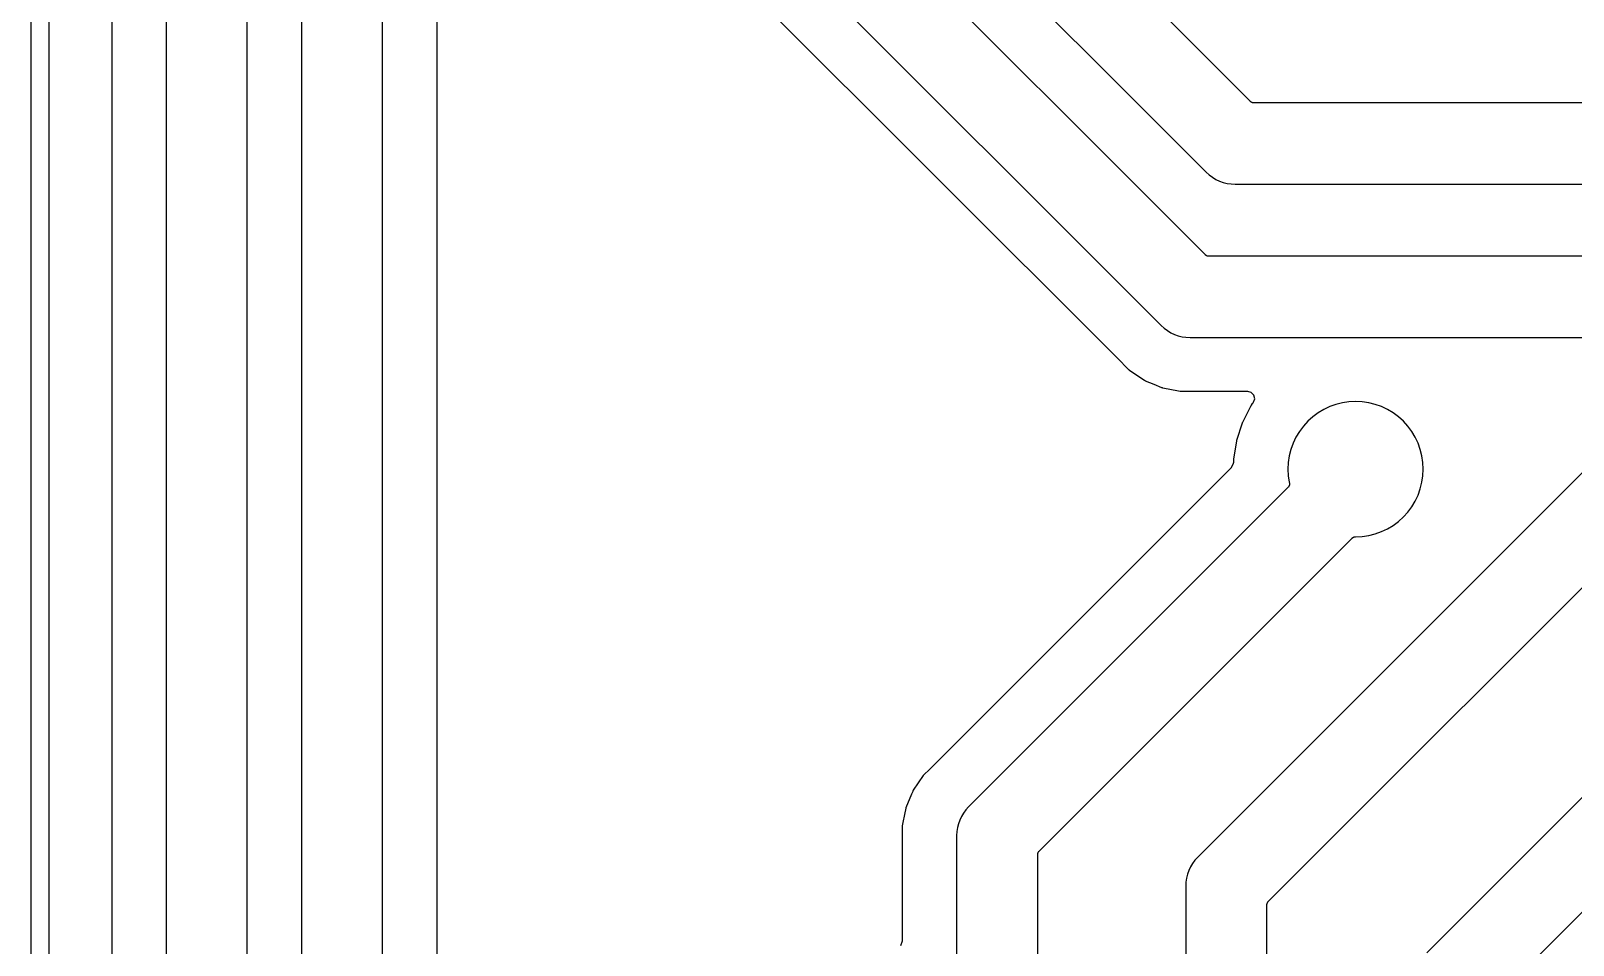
# Model space of a CAD drawing. Header units: metres. Extents: x 46.2 to 140.4, y -137.6 to -43.4.
# Drawn here: x 46.15 to 63.25, y -92.19 to -82.05 of the extents above; entities that cross this region are included whole.
import ezdxf

# ---------------------------------------------------------------- set-up
doc = ezdxf.new("R2010")
doc.units = ezdxf.units.M

msp = doc.modelspace()

# ---------------------------------------------------------------- linework, layer by layer
for points in [[(46.151, -43.401), (46.151, -137.599)], [(140.249, -43.632), (140.236, -43.586), (140.204, -43.558), (140.17, -43.551), (46.432, -43.551), (46.386, -43.564), (46.358, -43.596), (46.351, -43.63), (46.351, -137.368), (46.364, -137.414), (46.396, -137.442), (46.43, -137.449), (140.168, -137.449), (140.214, -137.436), (140.242, -137.404), (140.249, -137.37), (140.249, -43.632)], [(47.049, -48.201), (47.049, -109.799)], [(47.65, -48.301), (47.65, -109.699)], [(48.55, -109.493), (48.55, -48.507)], [(49.15, -48.901), (49.15, -107.599)], [(50.05, -107.393), (50.05, -49.107)], [(50.651, -49.368), (50.651, -107.127)], [(75.899, -82.85), (59.707, -82.85), (59.706, -82.85), (59.705, -82.85), (59.704, -82.85), (59.702, -82.85), (59.701, -82.849), (59.7, -82.849), (59.699, -82.849), (59.697, -82.849), (59.696, -82.849), (59.695, -82.848), (59.694, -82.848), (59.693, -82.848), (59.692, -82.847), (59.69, -82.847), (59.689, -82.846), (59.688, -82.846), (59.687, -82.845), (59.686, -82.845), (59.685, -82.844), (59.684, -82.844), (59.683, -82.843), (59.682, -82.843), (59.68, -82.842), (59.679, -82.841), (59.678, -82.841), (59.677, -82.84), (59.676, -82.839), (59.675, -82.838), (59.675, -82.838), (59.674, -82.837), (59.673, -82.836), (59.672, -82.835), (57.065, -80.228)], [(74.199, -84.55), (59.207, -84.55), (59.206, -84.55), (59.205, -84.55), (59.204, -84.55), (59.202, -84.55), (59.201, -84.549), (59.2, -84.549), (59.199, -84.549), (59.197, -84.549), (59.196, -84.549), (59.195, -84.548), (59.194, -84.548), (59.193, -84.548), (59.192, -84.547), (59.19, -84.547), (59.189, -84.546), (59.188, -84.546), (59.187, -84.545), (59.186, -84.545), (59.185, -84.544), (59.184, -84.544), (59.183, -84.543), (59.182, -84.543), (59.18, -84.542), (59.179, -84.541), (59.178, -84.541), (59.177, -84.54), (59.176, -84.539), (59.175, -84.538), (59.175, -84.538), (59.174, -84.537), (59.173, -84.536), (59.172, -84.535), (55.465, -80.828)], [(56.282, -80.719), (59.181, -83.618), (59.214, -83.648), (59.25, -83.674), (59.288, -83.697), (59.328, -83.716), (59.369, -83.731), (59.412, -83.742), (59.456, -83.748), (59.501, -83.75), (75.693, -83.75)], [(54.682, -81.319), (58.681, -85.318), (58.714, -85.348), (58.75, -85.374), (58.788, -85.397), (58.828, -85.416), (58.869, -85.431), (58.912, -85.442), (58.956, -85.448), (59.001, -85.45), (73.993, -85.45)], [(55.795, -92.191), (55.813, -92.139), (55.813, -90.874), (55.813, -90.873), (55.813, -90.872), (55.813, -90.87), (55.813, -90.869), (55.814, -90.868), (55.814, -90.866), (55.814, -90.864), (55.821, -90.829), (55.839, -90.739), (55.853, -90.671), (55.853, -90.67), (55.853, -90.669), (55.853, -90.668), (55.854, -90.666), (55.854, -90.665), (55.854, -90.664), (55.855, -90.663), (55.855, -90.662), (55.918, -90.512), (55.918, -90.512), (55.931, -90.48), (55.931, -90.479), (55.932, -90.477), (55.932, -90.476), (55.933, -90.475), (55.933, -90.475), (55.934, -90.474), (55.934, -90.473), (55.935, -90.472), (55.935, -90.471), (56.045, -90.307), (56.046, -90.306), (56.046, -90.305), (56.047, -90.304), (56.048, -90.303), (56.049, -90.302), (56.049, -90.301), (56.05, -90.301), (56.051, -90.3), (56.111, -90.239), (59.459, -86.892), (59.484, -86.845), (59.486, -86.832), (59.486, -86.808), (59.486, -86.807), (59.486, -86.806), (59.486, -86.804), (59.486, -86.803), (59.486, -86.802), (59.486, -86.801), (59.487, -86.8), (59.519, -86.598), (59.519, -86.597), (59.519, -86.596), (59.519, -86.594), (59.519, -86.593), (59.52, -86.592), (59.52, -86.591), (59.52, -86.59), (59.584, -86.395), (59.584, -86.394), (59.584, -86.393), (59.585, -86.392), (59.585, -86.391), (59.586, -86.39), (59.586, -86.389), (59.587, -86.388), (59.657, -86.25), (59.68, -86.206), (59.68, -86.206), (59.68, -86.205), (59.681, -86.203), (59.681, -86.202), (59.682, -86.201), (59.683, -86.2), (59.684, -86.199), (59.695, -86.183), (59.702, -86.174), (59.718, -86.129), (59.709, -86.089), (59.679, -86.06), (59.64, -86.051), (58.901, -86.051), (58.9, -86.05), (58.899, -86.05), (58.898, -86.05), (58.897, -86.05), (58.895, -86.05), (58.894, -86.05), (58.893, -86.05), (58.892, -86.05), (58.856, -86.042), (58.795, -86.03), (58.698, -86.011), (58.697, -86.011), (58.696, -86.011), (58.695, -86.01), (58.694, -86.01), (58.692, -86.01), (58.691, -86.009), (58.69, -86.009), (58.689, -86.008), (58.604, -85.973), (58.507, -85.933), (58.507, -85.933), (58.506, -85.932), (58.505, -85.932), (58.504, -85.931), (58.503, -85.931), (58.501, -85.93), (58.5, -85.93), (58.499, -85.929), (58.498, -85.928), (58.334, -85.819), (58.333, -85.818), (58.332, -85.817), (58.331, -85.817), (58.33, -85.816), (58.33, -85.815), (58.329, -85.814), (58.328, -85.813), (58.327, -85.812), (58.188, -85.673), (58.177, -85.663), (54.188, -81.673)], [(57.314, -92.389), (57.314, -91.18), (57.314, -91.179), (57.314, -91.178), (57.314, -91.176), (57.314, -91.175), (57.314, -91.174), (57.314, -91.173), (57.315, -91.171), (57.315, -91.17), (57.315, -91.169), (57.315, -91.168), (57.316, -91.167), (57.316, -91.165), (57.316, -91.164), (57.317, -91.163), (57.317, -91.162), (57.318, -91.161), (57.318, -91.16), (57.319, -91.159), (57.319, -91.158), (57.32, -91.156), (57.32, -91.155), (57.321, -91.154), (57.322, -91.153), (57.322, -91.152), (57.323, -91.151), (57.324, -91.15), (57.324, -91.149), (57.325, -91.148), (57.326, -91.147), (57.327, -91.146), (57.328, -91.146), (57.328, -91.145), (60.799, -87.675), (60.799, -87.674), (60.8, -87.673), (60.801, -87.672), (60.802, -87.671), (60.803, -87.67), (60.804, -87.67), (60.805, -87.669), (60.806, -87.668), (60.807, -87.668), (60.808, -87.667), (60.809, -87.666), (60.81, -87.666), (60.811, -87.665), (60.813, -87.665), (60.814, -87.664), (60.815, -87.664), (60.816, -87.663), (60.817, -87.663), (60.818, -87.662), (60.819, -87.662), (60.821, -87.662), (60.822, -87.661), (60.823, -87.661), (60.824, -87.661), (60.825, -87.661), (60.827, -87.66), (60.828, -87.66), (60.829, -87.66), (60.83, -87.66), (60.832, -87.66), (60.833, -87.66), (60.834, -87.66), (60.835, -87.66), (60.836, -87.66), (60.91, -87.656), (60.983, -87.646), (61.054, -87.628), (61.123, -87.603), (61.19, -87.571), (61.253, -87.534), (61.312, -87.49), (61.367, -87.44), (61.416, -87.386), (61.46, -87.327), (61.498, -87.264), (61.529, -87.197), (61.554, -87.128), (61.572, -87.056), (61.583, -86.984), (61.586, -86.91), (61.583, -86.836), (61.572, -86.764), (61.554, -86.692), (61.529, -86.623), (61.498, -86.556), (61.46, -86.493), (61.416, -86.434), (61.367, -86.38), (61.312, -86.33), (61.253, -86.286), (61.19, -86.249), (61.123, -86.217), (61.054, -86.192), (60.983, -86.174), (60.91, -86.164), (60.836, -86.16), (60.763, -86.164), (60.69, -86.174), (60.619, -86.192), (60.549, -86.217), (60.483, -86.249), (60.42, -86.286), (60.361, -86.33), (60.306, -86.38), (60.257, -86.434), (60.213, -86.493), (60.175, -86.556), (60.144, -86.623), (60.119, -86.692), (60.101, -86.764), (60.09, -86.836), (60.086, -86.91), (60.09, -86.984), (60.101, -87.056), (60.102, -87.063), (60.103, -87.064), (60.103, -87.066), (60.103, -87.067), (60.104, -87.068), (60.104, -87.069), (60.104, -87.071), (60.104, -87.072), (60.104, -87.073), (60.104, -87.075), (60.104, -87.076), (60.104, -87.077), (60.104, -87.079), (60.104, -87.08), (60.104, -87.081), (60.103, -87.082), (60.103, -87.083), (60.103, -87.085), (60.103, -87.086), (60.102, -87.087), (60.102, -87.088), (60.102, -87.089), (60.101, -87.091), (60.101, -87.092), (60.101, -87.093), (60.1, -87.094), (60.1, -87.095), (60.099, -87.096), (60.099, -87.097), (60.098, -87.099), (60.097, -87.1), (60.097, -87.101), (60.096, -87.102), (60.096, -87.103), (60.095, -87.104), (60.094, -87.105), (60.093, -87.106), (60.093, -87.107), (60.092, -87.108), (60.091, -87.109), (60.09, -87.109), (60.089, -87.11), (56.546, -90.654), (56.516, -90.687), (56.489, -90.723), (56.467, -90.761), (56.448, -90.801), (56.433, -90.842), (56.422, -90.885), (56.416, -90.929), (56.413, -90.974), (56.413, -92.389)], [(63.707, -86.592), (59.086, -91.214), (59.056, -91.247), (59.029, -91.283), (59.007, -91.321), (58.988, -91.361), (58.973, -91.402), (58.962, -91.445), (58.956, -91.489), (58.953, -91.534), (58.953, -92.389)], [(67.307, -86.592), (61.626, -92.274)], [(59.854, -92.389), (59.854, -91.74), (59.854, -91.739), (59.854, -91.738), (59.854, -91.736), (59.854, -91.735), (59.854, -91.734), (59.854, -91.733), (59.855, -91.731), (59.855, -91.73), (59.855, -91.729), (59.855, -91.728), (59.856, -91.727), (59.856, -91.725), (59.856, -91.724), (59.857, -91.723), (59.857, -91.722), (59.858, -91.721), (59.858, -91.72), (59.859, -91.719), (59.859, -91.718), (59.86, -91.716), (59.86, -91.715), (59.861, -91.714), (59.862, -91.713), (59.862, -91.712), (59.863, -91.711), (59.864, -91.71), (59.864, -91.709), (59.865, -91.708), (59.866, -91.707), (59.867, -91.706), (59.868, -91.706), (59.868, -91.705), (64.198, -87.375)], [(62.596, -92.577), (67.798, -87.375)]]:
    msp.add_lwpolyline(points)

doc.saveas('drawing.dxf')
